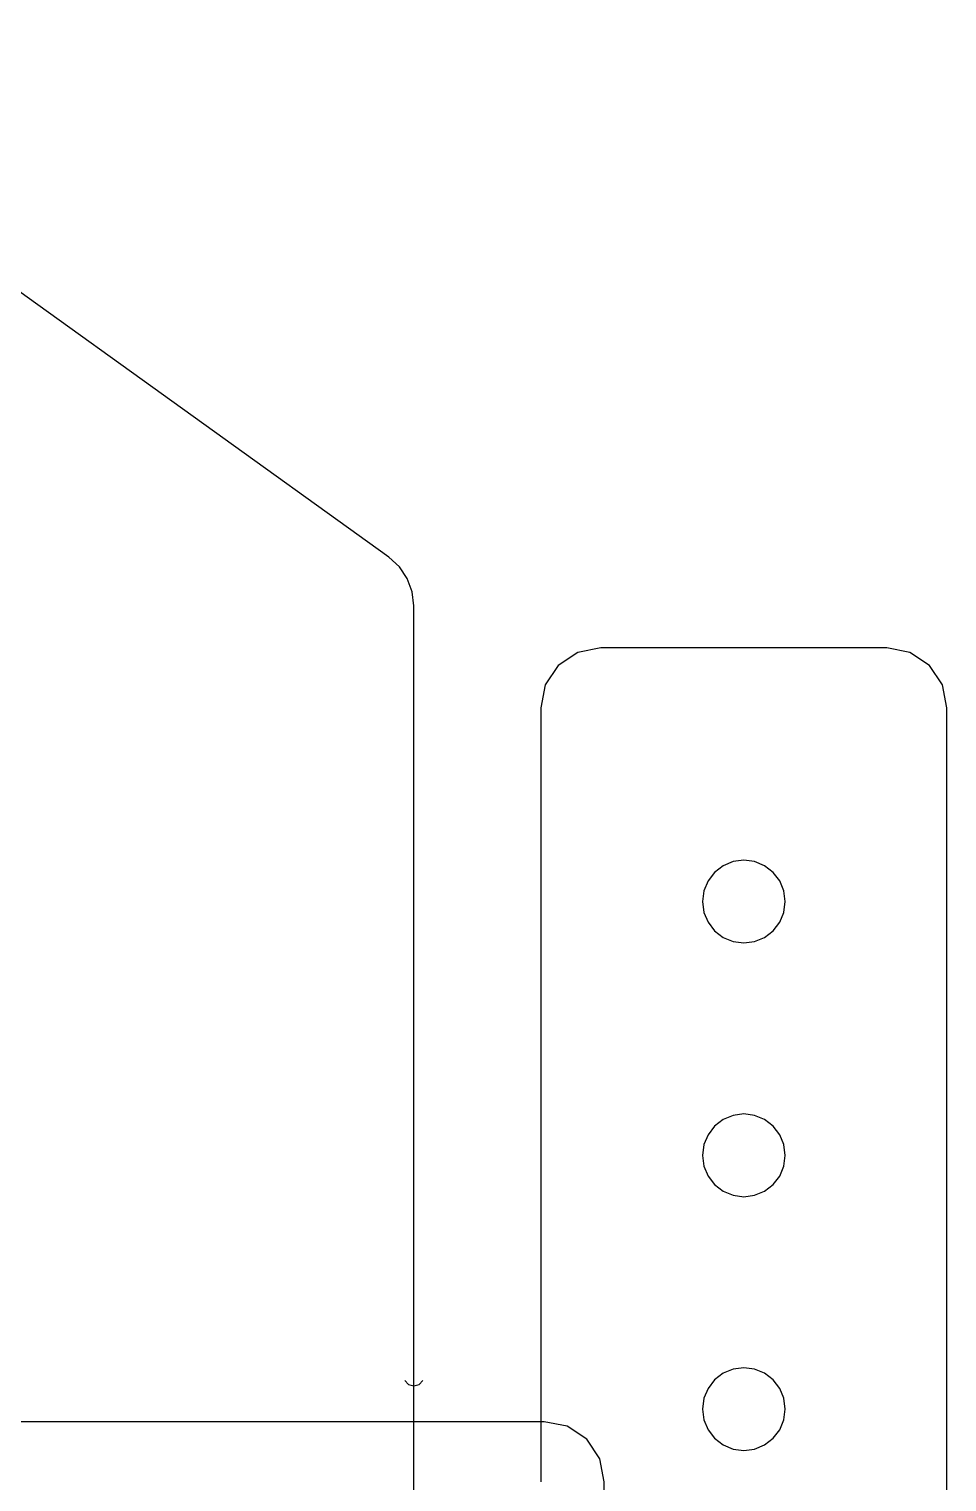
# Model space of a CAD drawing. Extents: x -257 to 298, y -311 to 343.
# Drawn here: x 6.6 to 55.5, y 72.3 to 149.8 of the extents above; entities that cross this region are included whole.
import ezdxf

# ---------------------------------------------------------------- set-up
doc = ezdxf.new("R2010")
doc.units = 0

msp = doc.modelspace()

# ---------------------------------------------------------------- linework, layer by layer
at = {"layer": 'Layer 1'}
for p, q in [((25.7608, 121.647), (-13.4788, 149.848)), ((25.7608, 121.647), (-13.4788, 149.848)), ((25.7608, 121.647), (-13.4788, 149.848)), ((25.7608, 121.647), (-13.4788, 149.848)), ((25.7608, 121.647), (-13.4788, 149.848)), ((25.7608, 121.647), (-13.4788, 149.848)), ((25.7608, 121.647), (-13.4788, 149.848)), ((25.7608, 121.647), (-13.4788, 149.848)), ((25.7608, 121.647), (-13.4788, 149.848)), ((25.7608, 121.647), (-13.4788, 149.848)), ((26.321933, 121.131744), (25.76082, 121.64653)), ((26.321933, 121.131744), (25.76082, 121.64653)), ((26.321933, 121.131744), (25.76082, 121.64653)), ((26.321933, 121.131744), (25.76082, 121.64653)), ((26.321933, 121.131744), (25.76082, 121.64653)), ((26.321933, 121.131744), (25.76082, 121.64653)), ((26.321933, 121.131744), (25.76082, 121.64653)), ((26.321933, 121.131744), (25.76082, 121.64653)), ((26.321933, 121.131744), (25.76082, 121.64653)), ((26.321933, 121.131744), (25.76082, 121.64653)), ((26.74076, 120.508125), (26.321933, 121.131744)), ((26.74076, 120.508125), (26.321933, 121.131744)), ((26.74076, 120.508125), (26.321933, 121.131744)), ((26.74076, 120.508125), (26.321933, 121.131744)), ((26.74076, 120.508125), (26.321933, 121.131744)), ((26.74076, 120.508125), (26.321933, 121.131744)), ((26.74076, 120.508125), (26.321933, 121.131744)), ((26.74076, 120.508125), (26.321933, 121.131744)), ((26.74076, 120.508125), (26.321933, 121.131744)), ((26.74076, 120.508125), (26.321933, 121.131744)), ((27.002737, 119.804076), (26.74076, 120.508125)), ((27.002737, 119.804076), (26.74076, 120.508125)), ((27.002737, 119.804076), (26.74076, 120.508125)), ((27.002737, 119.804076), (26.74076, 120.508125)), ((27.002737, 119.804076), (26.74076, 120.508125)), ((27.002737, 119.804076), (26.74076, 120.508125)), ((27.002737, 119.804076), (26.74076, 120.508125)), ((27.002737, 119.804076), (26.74076, 120.508125)), ((27.002737, 119.804076), (26.74076, 120.508125)), ((27.002737, 119.804076), (26.74076, 120.508125)), ((27.0933, 119.048), (27.002737, 119.804076)), ((27.0933, 119.048), (27.002737, 119.804076)), ((27.0933, 119.048), (27.002737, 119.804076)), ((27.0933, 119.048), (27.002737, 119.804076)), ((27.0933, 119.048), (27.002737, 119.804076)), ((27.0933, 119.048), (27.002737, 119.804076)), ((27.0933, 119.048), (27.002737, 119.804076)), ((27.0933, 119.048), (27.002737, 119.804076)), ((27.0933, 119.048), (27.002737, 119.804076)), ((27.0933, 119.048), (27.002737, 119.804076)), ((27.0933, -68.1111), (27.0933, 119.048)), ((27.0933, -68.1111), (27.0933, 119.048)), ((27.0933, -68.1111), (27.0933, 119.048)), ((27.0933, -68.1111), (27.0933, 119.048)), ((27.0933, -68.1111), (27.0933, 119.048)), ((27.0933, -68.1111), (27.0933, 119.048)), ((27.0933, -68.1111), (27.0933, 119.048)), ((27.0933, -68.1111), (27.0933, 119.048)), ((27.0933, -68.1111), (27.0933, 119.048)), ((27.0933, -68.1111), (27.0933, 119.048)), ((35.842013, 116.563415), (34.803858, 115.869742)), ((35.842013, 116.563415), (34.803858, 115.869742)), ((35.842013, 116.563415), (34.803858, 115.869742)), ((35.842013, 116.563415), (34.803858, 115.869742)), ((35.842013, 116.563415), (34.803858, 115.869742)), ((35.842013, 116.563415), (34.803858, 115.869742)), ((35.842013, 116.563415), (34.803858, 115.869742)), ((37.0666, 116.807), (35.842013, 116.563415)), ((37.0666, 116.807), (35.842013, 116.563415)), ((37.0666, 116.807), (35.842013, 116.563415)), ((37.0666, 116.807), (35.842013, 116.563415)), ((37.0666, 116.807), (35.842013, 116.563415)), ((37.0666, 116.807), (35.842013, 116.563415)), ((37.0666, 116.807), (35.842013, 116.563415)), ((52.3412, 116.806), (37.0668, 116.806)), ((52.3412, 116.806), (37.0668, 116.806)), ((52.3412, 116.806), (37.0668, 116.806)), ((52.3412, 116.806), (37.0668, 116.806)), ((52.3412, 116.806), (37.0668, 116.806)), ((52.3412, 116.806), (37.0668, 116.806)), ((52.3412, 116.806), (37.0668, 116.806)), ((53.565887, 116.563415), (52.3413, 116.807)), ((53.565887, 116.563415), (52.3413, 116.807)), ((53.565887, 116.563415), (52.3413, 116.807)), ((53.565887, 116.563415), (52.3413, 116.807)), ((53.565887, 116.563415), (52.3413, 116.807)), ((53.565887, 116.563415), (52.3413, 116.807)), ((53.565887, 116.563415), (52.3413, 116.807)), ((54.604042, 115.869742), (53.565887, 116.563415)), ((54.604042, 115.869742), (53.565887, 116.563415)), ((54.604042, 115.869742), (53.565887, 116.563415)), ((54.604042, 115.869742), (53.565887, 116.563415)), ((54.604042, 115.869742), (53.565887, 116.563415)), ((54.604042, 115.869742), (53.565887, 116.563415)), ((54.604042, 115.869742), (53.565887, 116.563415)), ((34.803858, 115.869742), (34.110185, 114.831587)), ((34.803858, 115.869742), (34.110185, 114.831587)), ((34.803858, 115.869742), (34.110185, 114.831587)), ((34.803858, 115.869742), (34.110185, 114.831587)), ((34.803858, 115.869742), (34.110185, 114.831587)), ((34.803858, 115.869742), (34.110185, 114.831587)), ((34.803858, 115.869742), (34.110185, 114.831587)), ((55.297715, 114.831587), (54.604042, 115.869742)), ((55.297715, 114.831587), (54.604042, 115.869742)), ((55.297715, 114.831587), (54.604042, 115.869742)), ((55.297715, 114.831587), (54.604042, 115.869742)), ((55.297715, 114.831587), (54.604042, 115.869742)), ((55.297715, 114.831587), (54.604042, 115.869742)), ((55.297715, 114.831587), (54.604042, 115.869742)), ((34.110185, 114.831587), (33.8666, 113.607)), ((34.110185, 114.831587), (33.8666, 113.607)), ((34.110185, 114.831587), (33.8666, 113.607)), ((34.110185, 114.831587), (33.8666, 113.607)), ((34.110185, 114.831587), (33.8666, 113.607)), ((34.110185, 114.831587), (33.8666, 113.607)), ((34.110185, 114.831587), (33.8666, 113.607)), ((55.5413, 113.607), (55.297715, 114.831587)), ((55.5413, 113.607), (55.297715, 114.831587)), ((55.5413, 113.607), (55.297715, 114.831587)), ((55.5413, 113.607), (55.297715, 114.831587)), ((55.5413, 113.607), (55.297715, 114.831587)), ((55.5413, 113.607), (55.297715, 114.831587)), ((55.5413, 113.607), (55.297715, 114.831587)), ((33.8666, 113.607), (33.8666, 72.2757)), ((33.8666, 113.607), (33.8666, 72.2757)), ((33.8666, 113.607), (33.8666, 72.2757)), ((33.8666, 113.607), (33.8666, 72.2757)), ((33.8666, 113.607), (33.8666, 72.2757)), ((33.8666, 113.607), (33.8666, 72.2757)), ((33.8666, 113.607), (33.8666, 72.2757)), ((55.5413, 38.7269), (55.5413, 113.607)), ((55.5413, 38.7269), (55.5413, 113.607)), ((55.5413, 38.7269), (55.5413, 113.607)), ((55.5413, 38.7269), (55.5413, 113.607)), ((55.5413, 38.7269), (55.5413, 113.607)), ((55.5413, 38.7269), (55.5413, 113.607)), ((55.5413, 38.7269), (55.5413, 113.607)), ((43.139293, 104.81794), (42.791816, 104.364)), ((43.139293, 104.81794), (42.791816, 104.364)), ((43.139293, 104.81794), (42.791816, 104.364)), ((43.139293, 104.81794), (42.791816, 104.364)), ((43.139293, 104.81794), (42.791816, 104.364)), ((43.139293, 104.81794), (42.791816, 104.364)), ((43.139293, 104.81794), (42.791816, 104.364)), ((43.6, 105.172184), (43.139293, 104.81794)), ((43.6, 105.172184), (43.139293, 104.81794)), ((43.6, 105.172184), (43.139293, 104.81794)), ((43.6, 105.172184), (43.139293, 104.81794)), ((43.6, 105.172184), (43.139293, 104.81794)), ((43.6, 105.172184), (43.139293, 104.81794)), ((43.6, 105.172184), (43.139293, 104.81794)), ((44.137138, 105.394046), (43.6, 105.172184)), ((44.137138, 105.394046), (43.6, 105.172184)), ((44.137138, 105.394046), (43.6, 105.172184)), ((44.137138, 105.394046), (43.6, 105.172184)), ((44.137138, 105.394046), (43.6, 105.172184)), ((44.137138, 105.394046), (43.6, 105.172184)), ((44.137138, 105.394046), (43.6, 105.172184)), ((44.704, 105.468), (44.137138, 105.394046)), ((44.704, 105.468), (44.137138, 105.394046)), ((44.704, 105.468), (44.137138, 105.394046)), ((44.704, 105.468), (44.137138, 105.394046)), ((44.704, 105.468), (44.137138, 105.394046)), ((44.704, 105.468), (44.137138, 105.394046)), ((44.704, 105.468), (44.137138, 105.394046)), ((45.270862, 105.394046), (44.704, 105.468)), ((45.270862, 105.394046), (44.704, 105.468)), ((45.270862, 105.394046), (44.704, 105.468)), ((45.270862, 105.394046), (44.704, 105.468)), ((45.270862, 105.394046), (44.704, 105.468)), ((45.270862, 105.394046), (44.704, 105.468)), ((45.270862, 105.394046), (44.704, 105.468)), ((45.808, 105.172184), (45.270862, 105.394046)), ((45.808, 105.172184), (45.270862, 105.394046)), ((45.808, 105.172184), (45.270862, 105.394046)), ((45.808, 105.172184), (45.270862, 105.394046)), ((45.808, 105.172184), (45.270862, 105.394046)), ((45.808, 105.172184), (45.270862, 105.394046)), ((45.808, 105.172184), (45.270862, 105.394046)), ((46.268707, 104.81794), (45.808, 105.172184)), ((46.268707, 104.81794), (45.808, 105.172184)), ((46.268707, 104.81794), (45.808, 105.172184)), ((46.268707, 104.81794), (45.808, 105.172184)), ((46.268707, 104.81794), (45.808, 105.172184)), ((46.268707, 104.81794), (45.808, 105.172184)), ((46.268707, 104.81794), (45.808, 105.172184)), ((46.616184, 104.364), (46.268707, 104.81794)), ((46.616184, 104.364), (46.268707, 104.81794)), ((46.616184, 104.364), (46.268707, 104.81794)), ((46.616184, 104.364), (46.268707, 104.81794)), ((46.616184, 104.364), (46.268707, 104.81794)), ((46.616184, 104.364), (46.268707, 104.81794)), ((46.616184, 104.364), (46.268707, 104.81794)), ((42.791816, 104.364), (42.572431, 103.836106)), ((42.791816, 104.364), (42.572431, 103.836106)), ((42.791816, 104.364), (42.572431, 103.836106)), ((42.791816, 104.364), (42.572431, 103.836106)), ((42.791816, 104.364), (42.572431, 103.836106)), ((42.791816, 104.364), (42.572431, 103.836106)), ((42.791816, 104.364), (42.572431, 103.836106)), ((46.835569, 103.836106), (46.616184, 104.364)), ((46.835569, 103.836106), (46.616184, 104.364)), ((46.835569, 103.836106), (46.616184, 104.364)), ((46.835569, 103.836106), (46.616184, 104.364)), ((46.835569, 103.836106), (46.616184, 104.364)), ((46.835569, 103.836106), (46.616184, 104.364)), ((46.835569, 103.836106), (46.616184, 104.364)), ((42.572431, 103.836106), (42.496, 103.26)), ((42.572431, 103.836106), (42.496, 103.26)), ((42.572431, 103.836106), (42.496, 103.26)), ((42.572431, 103.836106), (42.496, 103.26)), ((42.572431, 103.836106), (42.496, 103.26)), ((42.572431, 103.836106), (42.496, 103.26)), ((42.572431, 103.836106), (42.496, 103.26)), ((42.496, 103.26), (42.572431, 102.683894)), ((42.496, 103.26), (42.572431, 102.683894)), ((42.496, 103.26), (42.572431, 102.683894)), ((42.496, 103.26), (42.572431, 102.683894)), ((42.496, 103.26), (42.572431, 102.683894)), ((42.496, 103.26), (42.572431, 102.683894)), ((42.496, 103.26), (42.572431, 102.683894)), ((46.912, 103.26), (46.835569, 103.836106)), ((46.912, 103.26), (46.835569, 103.836106)), ((46.912, 103.26), (46.835569, 103.836106)), ((46.912, 103.26), (46.835569, 103.836106)), ((46.912, 103.26), (46.835569, 103.836106)), ((46.912, 103.26), (46.835569, 103.836106)), ((46.912, 103.26), (46.835569, 103.836106)), ((46.835569, 102.683894), (46.912, 103.26)), ((46.835569, 102.683894), (46.912, 103.26)), ((46.835569, 102.683894), (46.912, 103.26)), ((46.835569, 102.683894), (46.912, 103.26)), ((46.835569, 102.683894), (46.912, 103.26)), ((46.835569, 102.683894), (46.912, 103.26)), ((46.835569, 102.683894), (46.912, 103.26)), ((46.912, 103.26), (46.912, 103.26)), ((46.912, 103.26), (46.912, 103.26)), ((46.912, 103.26), (46.912, 103.26)), ((46.912, 103.26), (46.912, 103.26)), ((46.912, 103.26), (46.912, 103.26)), ((46.912, 103.26), (46.912, 103.26)), ((46.912, 103.26), (46.912, 103.26)), ((42.572431, 102.683894), (42.791816, 102.156)), ((42.572431, 102.683894), (42.791816, 102.156)), ((42.572431, 102.683894), (42.791816, 102.156)), ((42.572431, 102.683894), (42.791816, 102.156)), ((42.572431, 102.683894), (42.791816, 102.156)), ((42.572431, 102.683894), (42.791816, 102.156)), ((42.572431, 102.683894), (42.791816, 102.156)), ((46.616184, 102.156), (46.835569, 102.683894)), ((46.616184, 102.156), (46.835569, 102.683894)), ((46.616184, 102.156), (46.835569, 102.683894)), ((46.616184, 102.156), (46.835569, 102.683894)), ((46.616184, 102.156), (46.835569, 102.683894)), ((46.616184, 102.156), (46.835569, 102.683894)), ((46.616184, 102.156), (46.835569, 102.683894)), ((42.791816, 102.156), (43.139293, 101.70206)), ((42.791816, 102.156), (43.139293, 101.70206)), ((42.791816, 102.156), (43.139293, 101.70206)), ((42.791816, 102.156), (43.139293, 101.70206)), ((42.791816, 102.156), (43.139293, 101.70206)), ((42.791816, 102.156), (43.139293, 101.70206)), ((42.791816, 102.156), (43.139293, 101.70206)), ((43.139293, 101.70206), (43.6, 101.347816)), ((43.139293, 101.70206), (43.6, 101.347816)), ((43.139293, 101.70206), (43.6, 101.347816)), ((43.139293, 101.70206), (43.6, 101.347816)), ((43.139293, 101.70206), (43.6, 101.347816)), ((43.139293, 101.70206), (43.6, 101.347816)), ((43.139293, 101.70206), (43.6, 101.347816)), ((45.808, 101.347816), (46.268707, 101.70206)), ((45.808, 101.347816), (46.268707, 101.70206)), ((45.808, 101.347816), (46.268707, 101.70206)), ((45.808, 101.347816), (46.268707, 101.70206)), ((45.808, 101.347816), (46.268707, 101.70206)), ((45.808, 101.347816), (46.268707, 101.70206)), ((45.808, 101.347816), (46.268707, 101.70206)), ((46.268707, 101.70206), (46.616184, 102.156)), ((46.268707, 101.70206), (46.616184, 102.156)), ((46.268707, 101.70206), (46.616184, 102.156)), ((46.268707, 101.70206), (46.616184, 102.156)), ((46.268707, 101.70206), (46.616184, 102.156)), ((46.268707, 101.70206), (46.616184, 102.156)), ((46.268707, 101.70206), (46.616184, 102.156)), ((43.6, 101.347816), (44.137138, 101.125954)), ((43.6, 101.347816), (44.137138, 101.125954)), ((43.6, 101.347816), (44.137138, 101.125954)), ((43.6, 101.347816), (44.137138, 101.125954)), ((43.6, 101.347816), (44.137138, 101.125954)), ((43.6, 101.347816), (44.137138, 101.125954)), ((43.6, 101.347816), (44.137138, 101.125954)), ((44.137138, 101.125954), (44.704, 101.052)), ((44.137138, 101.125954), (44.704, 101.052)), ((44.137138, 101.125954), (44.704, 101.052)), ((44.137138, 101.125954), (44.704, 101.052)), ((44.137138, 101.125954), (44.704, 101.052)), ((44.137138, 101.125954), (44.704, 101.052)), ((44.137138, 101.125954), (44.704, 101.052)), ((44.704, 101.052), (45.270862, 101.125954)), ((44.704, 101.052), (45.270862, 101.125954)), ((44.704, 101.052), (45.270862, 101.125954)), ((44.704, 101.052), (45.270862, 101.125954)), ((44.704, 101.052), (45.270862, 101.125954)), ((44.704, 101.052), (45.270862, 101.125954)), ((44.704, 101.052), (45.270862, 101.125954)), ((45.270862, 101.125954), (45.808, 101.347816)), ((45.270862, 101.125954), (45.808, 101.347816)), ((45.270862, 101.125954), (45.808, 101.347816)), ((45.270862, 101.125954), (45.808, 101.347816)), ((45.270862, 101.125954), (45.808, 101.347816)), ((45.270862, 101.125954), (45.808, 101.347816)), ((45.270862, 101.125954), (45.808, 101.347816)), ((43.6, 91.625384), (43.139293, 91.27114)), ((43.6, 91.625384), (43.139293, 91.27114)), ((43.6, 91.625384), (43.139293, 91.27114)), ((43.6, 91.625384), (43.139293, 91.27114)), ((43.6, 91.625384), (43.139293, 91.27114)), ((43.6, 91.625384), (43.139293, 91.27114)), ((43.6, 91.625384), (43.139293, 91.27114)), ((44.137138, 91.847246), (43.6, 91.625384)), ((44.137138, 91.847246), (43.6, 91.625384)), ((44.137138, 91.847246), (43.6, 91.625384)), ((44.137138, 91.847246), (43.6, 91.625384)), ((44.137138, 91.847246), (43.6, 91.625384)), ((44.137138, 91.847246), (43.6, 91.625384)), ((44.137138, 91.847246), (43.6, 91.625384)), ((44.704, 91.9212), (44.137138, 91.847246)), ((44.704, 91.9212), (44.137138, 91.847246)), ((44.704, 91.9212), (44.137138, 91.847246)), ((44.704, 91.9212), (44.137138, 91.847246)), ((44.704, 91.9212), (44.137138, 91.847246)), ((44.704, 91.9212), (44.137138, 91.847246)), ((44.704, 91.9212), (44.137138, 91.847246)), ((45.270862, 91.847246), (44.704, 91.9212)), ((45.270862, 91.847246), (44.704, 91.9212)), ((45.270862, 91.847246), (44.704, 91.9212)), ((45.270862, 91.847246), (44.704, 91.9212)), ((45.270862, 91.847246), (44.704, 91.9212)), ((45.270862, 91.847246), (44.704, 91.9212)), ((45.270862, 91.847246), (44.704, 91.9212)), ((45.808, 91.625384), (45.270862, 91.847246)), ((45.808, 91.625384), (45.270862, 91.847246)), ((45.808, 91.625384), (45.270862, 91.847246)), ((45.808, 91.625384), (45.270862, 91.847246)), ((45.808, 91.625384), (45.270862, 91.847246)), ((45.808, 91.625384), (45.270862, 91.847246)), ((45.808, 91.625384), (45.270862, 91.847246)), ((46.268707, 91.27114), (45.808, 91.625384)), ((46.268707, 91.27114), (45.808, 91.625384)), ((46.268707, 91.27114), (45.808, 91.625384)), ((46.268707, 91.27114), (45.808, 91.625384)), ((46.268707, 91.27114), (45.808, 91.625384)), ((46.268707, 91.27114), (45.808, 91.625384)), ((46.268707, 91.27114), (45.808, 91.625384)), ((42.791816, 90.8172), (42.572431, 90.289306)), ((42.791816, 90.8172), (42.572431, 90.289306)), ((42.791816, 90.8172), (42.572431, 90.289306)), ((42.791816, 90.8172), (42.572431, 90.289306)), ((42.791816, 90.8172), (42.572431, 90.289306)), ((42.791816, 90.8172), (42.572431, 90.289306)), ((42.791816, 90.8172), (42.572431, 90.289306)), ((43.139293, 91.27114), (42.791816, 90.8172)), ((43.139293, 91.27114), (42.791816, 90.8172)), ((43.139293, 91.27114), (42.791816, 90.8172)), ((43.139293, 91.27114), (42.791816, 90.8172)), ((43.139293, 91.27114), (42.791816, 90.8172)), ((43.139293, 91.27114), (42.791816, 90.8172)), ((43.139293, 91.27114), (42.791816, 90.8172)), ((46.616184, 90.8172), (46.268707, 91.27114)), ((46.616184, 90.8172), (46.268707, 91.27114)), ((46.616184, 90.8172), (46.268707, 91.27114)), ((46.616184, 90.8172), (46.268707, 91.27114)), ((46.616184, 90.8172), (46.268707, 91.27114)), ((46.616184, 90.8172), (46.268707, 91.27114)), ((46.616184, 90.8172), (46.268707, 91.27114)), ((46.835569, 90.289306), (46.616184, 90.8172)), ((46.835569, 90.289306), (46.616184, 90.8172)), ((46.835569, 90.289306), (46.616184, 90.8172)), ((46.835569, 90.289306), (46.616184, 90.8172)), ((46.835569, 90.289306), (46.616184, 90.8172)), ((46.835569, 90.289306), (46.616184, 90.8172)), ((46.835569, 90.289306), (46.616184, 90.8172)), ((42.572431, 90.289306), (42.496, 89.7132)), ((42.572431, 90.289306), (42.496, 89.7132)), ((42.572431, 90.289306), (42.496, 89.7132)), ((42.572431, 90.289306), (42.496, 89.7132)), ((42.572431, 90.289306), (42.496, 89.7132)), ((42.572431, 90.289306), (42.496, 89.7132)), ((42.572431, 90.289306), (42.496, 89.7132)), ((46.912, 89.7132), (46.835569, 90.289306)), ((46.912, 89.7132), (46.835569, 90.289306)), ((46.912, 89.7132), (46.835569, 90.289306)), ((46.912, 89.7132), (46.835569, 90.289306)), ((46.912, 89.7132), (46.835569, 90.289306)), ((46.912, 89.7132), (46.835569, 90.289306)), ((46.912, 89.7132), (46.835569, 90.289306)), ((42.496, 89.7132), (42.572431, 89.137094)), ((42.496, 89.7132), (42.572431, 89.137094)), ((42.496, 89.7132), (42.572431, 89.137094)), ((42.496, 89.7132), (42.572431, 89.137094)), ((42.496, 89.7132), (42.572431, 89.137094)), ((42.496, 89.7132), (42.572431, 89.137094)), ((42.496, 89.7132), (42.572431, 89.137094)), ((46.835569, 89.137094), (46.912, 89.7132)), ((46.835569, 89.137094), (46.912, 89.7132)), ((46.835569, 89.137094), (46.912, 89.7132)), ((46.835569, 89.137094), (46.912, 89.7132)), ((46.835569, 89.137094), (46.912, 89.7132)), ((46.835569, 89.137094), (46.912, 89.7132)), ((46.835569, 89.137094), (46.912, 89.7132)), ((46.912, 89.7132), (46.912, 89.7132)), ((46.912, 89.7132), (46.912, 89.7132)), ((46.912, 89.7132), (46.912, 89.7132)), ((46.912, 89.7132), (46.912, 89.7132)), ((46.912, 89.7132), (46.912, 89.7132)), ((46.912, 89.7132), (46.912, 89.7132)), ((46.912, 89.7132), (46.912, 89.7132)), ((42.572431, 89.137094), (42.791816, 88.6092)), ((42.572431, 89.137094), (42.791816, 88.6092)), ((42.572431, 89.137094), (42.791816, 88.6092)), ((42.572431, 89.137094), (42.791816, 88.6092)), ((42.572431, 89.137094), (42.791816, 88.6092)), ((42.572431, 89.137094), (42.791816, 88.6092)), ((42.572431, 89.137094), (42.791816, 88.6092)), ((42.791816, 88.6092), (43.139293, 88.15526)), ((42.791816, 88.6092), (43.139293, 88.15526)), ((42.791816, 88.6092), (43.139293, 88.15526)), ((42.791816, 88.6092), (43.139293, 88.15526)), ((42.791816, 88.6092), (43.139293, 88.15526)), ((42.791816, 88.6092), (43.139293, 88.15526)), ((42.791816, 88.6092), (43.139293, 88.15526)), ((46.268707, 88.15526), (46.616184, 88.6092)), ((46.268707, 88.15526), (46.616184, 88.6092)), ((46.268707, 88.15526), (46.616184, 88.6092)), ((46.268707, 88.15526), (46.616184, 88.6092)), ((46.268707, 88.15526), (46.616184, 88.6092)), ((46.268707, 88.15526), (46.616184, 88.6092)), ((46.268707, 88.15526), (46.616184, 88.6092)), ((46.616184, 88.6092), (46.835569, 89.137094)), ((46.616184, 88.6092), (46.835569, 89.137094)), ((46.616184, 88.6092), (46.835569, 89.137094)), ((46.616184, 88.6092), (46.835569, 89.137094)), ((46.616184, 88.6092), (46.835569, 89.137094)), ((46.616184, 88.6092), (46.835569, 89.137094)), ((46.616184, 88.6092), (46.835569, 89.137094)), ((43.139293, 88.15526), (43.6, 87.801016)), ((43.139293, 88.15526), (43.6, 87.801016)), ((43.139293, 88.15526), (43.6, 87.801016)), ((43.139293, 88.15526), (43.6, 87.801016)), ((43.139293, 88.15526), (43.6, 87.801016)), ((43.139293, 88.15526), (43.6, 87.801016)), ((43.139293, 88.15526), (43.6, 87.801016)), ((43.6, 87.801016), (44.137138, 87.579154)), ((43.6, 87.801016), (44.137138, 87.579154)), ((43.6, 87.801016), (44.137138, 87.579154)), ((43.6, 87.801016), (44.137138, 87.579154)), ((43.6, 87.801016), (44.137138, 87.579154)), ((43.6, 87.801016), (44.137138, 87.579154)), ((43.6, 87.801016), (44.137138, 87.579154)), ((45.270862, 87.579154), (45.808, 87.801016)), ((45.270862, 87.579154), (45.808, 87.801016)), ((45.270862, 87.579154), (45.808, 87.801016)), ((45.270862, 87.579154), (45.808, 87.801016)), ((45.270862, 87.579154), (45.808, 87.801016)), ((45.270862, 87.579154), (45.808, 87.801016)), ((45.270862, 87.579154), (45.808, 87.801016)), ((45.808, 87.801016), (46.268707, 88.15526)), ((45.808, 87.801016), (46.268707, 88.15526)), ((45.808, 87.801016), (46.268707, 88.15526)), ((45.808, 87.801016), (46.268707, 88.15526)), ((45.808, 87.801016), (46.268707, 88.15526)), ((45.808, 87.801016), (46.268707, 88.15526)), ((45.808, 87.801016), (46.268707, 88.15526)), ((44.137138, 87.579154), (44.704, 87.5052)), ((44.137138, 87.579154), (44.704, 87.5052)), ((44.137138, 87.579154), (44.704, 87.5052)), ((44.137138, 87.579154), (44.704, 87.5052)), ((44.137138, 87.579154), (44.704, 87.5052)), ((44.137138, 87.579154), (44.704, 87.5052)), ((44.137138, 87.579154), (44.704, 87.5052)), ((44.704, 87.5052), (45.270862, 87.579154)), ((44.704, 87.5052), (45.270862, 87.579154)), ((44.704, 87.5052), (45.270862, 87.579154)), ((44.704, 87.5052), (45.270862, 87.579154)), ((44.704, 87.5052), (45.270862, 87.579154)), ((44.704, 87.5052), (45.270862, 87.579154)), ((44.704, 87.5052), (45.270862, 87.579154)), ((44.704, 78.3745), (44.137138, 78.300546)), ((44.704, 78.3745), (44.137138, 78.300546)), ((44.704, 78.3745), (44.137138, 78.300546)), ((44.704, 78.3745), (44.137138, 78.300546)), ((44.704, 78.3745), (44.137138, 78.300546)), ((44.704, 78.3745), (44.137138, 78.300546)), ((44.704, 78.3745), (44.137138, 78.300546)), ((45.270862, 78.300546), (44.704, 78.3745)), ((45.270862, 78.300546), (44.704, 78.3745)), ((45.270862, 78.300546), (44.704, 78.3745)), ((45.270862, 78.300546), (44.704, 78.3745)), ((45.270862, 78.300546), (44.704, 78.3745)), ((45.270862, 78.300546), (44.704, 78.3745)), ((45.270862, 78.300546), (44.704, 78.3745)), ((26.6163, 77.6966), (26.812938, 77.481434)), ((27.373717, 77.481434), (27.570355, 77.6966)), ((43.139293, 77.72444), (42.791816, 77.2705)), ((43.139293, 77.72444), (42.791816, 77.2705)), ((43.139293, 77.72444), (42.791816, 77.2705)), ((43.139293, 77.72444), (42.791816, 77.2705)), ((43.139293, 77.72444), (42.791816, 77.2705)), ((43.139293, 77.72444), (42.791816, 77.2705)), ((43.139293, 77.72444), (42.791816, 77.2705)), ((43.6, 78.078684), (43.139293, 77.72444)), ((43.6, 78.078684), (43.139293, 77.72444)), ((43.6, 78.078684), (43.139293, 77.72444)), ((43.6, 78.078684), (43.139293, 77.72444)), ((43.6, 78.078684), (43.139293, 77.72444)), ((43.6, 78.078684), (43.139293, 77.72444)), ((43.6, 78.078684), (43.139293, 77.72444)), ((44.137138, 78.300546), (43.6, 78.078684)), ((44.137138, 78.300546), (43.6, 78.078684)), ((44.137138, 78.300546), (43.6, 78.078684)), ((44.137138, 78.300546), (43.6, 78.078684)), ((44.137138, 78.300546), (43.6, 78.078684)), ((44.137138, 78.300546), (43.6, 78.078684)), ((44.137138, 78.300546), (43.6, 78.078684)), ((45.808, 78.078684), (45.270862, 78.300546)), ((45.808, 78.078684), (45.270862, 78.300546)), ((45.808, 78.078684), (45.270862, 78.300546)), ((45.808, 78.078684), (45.270862, 78.300546)), ((45.808, 78.078684), (45.270862, 78.300546)), ((45.808, 78.078684), (45.270862, 78.300546)), ((45.808, 78.078684), (45.270862, 78.300546)), ((46.268707, 77.72444), (45.808, 78.078684)), ((46.268707, 77.72444), (45.808, 78.078684)), ((46.268707, 77.72444), (45.808, 78.078684)), ((46.268707, 77.72444), (45.808, 78.078684)), ((46.268707, 77.72444), (45.808, 78.078684)), ((46.268707, 77.72444), (45.808, 78.078684)), ((46.268707, 77.72444), (45.808, 78.078684)), ((46.616184, 77.2705), (46.268707, 77.72444)), ((46.616184, 77.2705), (46.268707, 77.72444)), ((46.616184, 77.2705), (46.268707, 77.72444)), ((46.616184, 77.2705), (46.268707, 77.72444)), ((46.616184, 77.2705), (46.268707, 77.72444)), ((46.616184, 77.2705), (46.268707, 77.72444)), ((46.616184, 77.2705), (46.268707, 77.72444)), ((26.812938, 77.481434), (27.093328, 77.401781)), ((27.093328, 77.401781), (27.373717, 77.481434)), ((42.791816, 77.2705), (42.572431, 76.742606)), ((42.791816, 77.2705), (42.572431, 76.742606)), ((42.791816, 77.2705), (42.572431, 76.742606)), ((42.791816, 77.2705), (42.572431, 76.742606)), ((42.791816, 77.2705), (42.572431, 76.742606)), ((42.791816, 77.2705), (42.572431, 76.742606)), ((42.791816, 77.2705), (42.572431, 76.742606)), ((46.835569, 76.742606), (46.616184, 77.2705)), ((46.835569, 76.742606), (46.616184, 77.2705)), ((46.835569, 76.742606), (46.616184, 77.2705)), ((46.835569, 76.742606), (46.616184, 77.2705)), ((46.835569, 76.742606), (46.616184, 77.2705)), ((46.835569, 76.742606), (46.616184, 77.2705)), ((46.835569, 76.742606), (46.616184, 77.2705)), ((42.572431, 76.742606), (42.496, 76.1665)), ((42.572431, 76.742606), (42.496, 76.1665)), ((42.572431, 76.742606), (42.496, 76.1665)), ((42.572431, 76.742606), (42.496, 76.1665)), ((42.572431, 76.742606), (42.496, 76.1665)), ((42.572431, 76.742606), (42.496, 76.1665)), ((42.572431, 76.742606), (42.496, 76.1665)), ((42.496, 76.1665), (42.572431, 75.590394)), ((42.496, 76.1665), (42.572431, 75.590394)), ((42.496, 76.1665), (42.572431, 75.590394)), ((42.496, 76.1665), (42.572431, 75.590394)), ((42.496, 76.1665), (42.572431, 75.590394)), ((42.496, 76.1665), (42.572431, 75.590394)), ((42.496, 76.1665), (42.572431, 75.590394)), ((46.912, 76.1665), (46.835569, 76.742606)), ((46.912, 76.1665), (46.835569, 76.742606)), ((46.912, 76.1665), (46.835569, 76.742606)), ((46.912, 76.1665), (46.835569, 76.742606)), ((46.912, 76.1665), (46.835569, 76.742606)), ((46.912, 76.1665), (46.835569, 76.742606)), ((46.912, 76.1665), (46.835569, 76.742606)), ((46.835569, 75.590394), (46.912, 76.1665)), ((46.835569, 75.590394), (46.912, 76.1665)), ((46.835569, 75.590394), (46.912, 76.1665)), ((46.835569, 75.590394), (46.912, 76.1665)), ((46.835569, 75.590394), (46.912, 76.1665)), ((46.835569, 75.590394), (46.912, 76.1665)), ((46.835569, 75.590394), (46.912, 76.1665)), ((46.912, 76.1665), (46.912, 76.1665)), ((46.912, 76.1665), (46.912, 76.1665)), ((46.912, 76.1665), (46.912, 76.1665)), ((46.912, 76.1665), (46.912, 76.1665)), ((46.912, 76.1665), (46.912, 76.1665)), ((46.912, 76.1665), (46.912, 76.1665)), ((46.912, 76.1665), (46.912, 76.1665)), ((34.0532, 75.4891), (-34.0532, 75.4891)), ((34.0532, 75.4891), (-34.0532, 75.4891)), ((34.0532, 75.4891), (-34.0532, 75.4891)), ((35.277887, 75.245615), (34.0533, 75.4892)), ((35.277887, 75.245615), (34.0533, 75.4892)), ((35.277887, 75.245615), (34.0533, 75.4892)), ((36.316042, 74.551942), (35.277887, 75.245615)), ((36.316042, 74.551942), (35.277887, 75.245615)), ((36.316042, 74.551942), (35.277887, 75.245615)), ((42.572431, 75.590394), (42.791816, 75.0625)), ((42.572431, 75.590394), (42.791816, 75.0625)), ((42.572431, 75.590394), (42.791816, 75.0625)), ((42.572431, 75.590394), (42.791816, 75.0625)), ((42.572431, 75.590394), (42.791816, 75.0625)), ((42.572431, 75.590394), (42.791816, 75.0625)), ((42.572431, 75.590394), (42.791816, 75.0625)), ((46.616184, 75.0625), (46.835569, 75.590394)), ((46.616184, 75.0625), (46.835569, 75.590394)), ((46.616184, 75.0625), (46.835569, 75.590394)), ((46.616184, 75.0625), (46.835569, 75.590394)), ((46.616184, 75.0625), (46.835569, 75.590394)), ((46.616184, 75.0625), (46.835569, 75.590394)), ((46.616184, 75.0625), (46.835569, 75.590394)), ((37.009715, 73.513787), (36.316042, 74.551942)), ((37.009715, 73.513787), (36.316042, 74.551942)), ((37.009715, 73.513787), (36.316042, 74.551942)), ((42.791816, 75.0625), (43.139293, 74.60856)), ((42.791816, 75.0625), (43.139293, 74.60856)), ((42.791816, 75.0625), (43.139293, 74.60856)), ((42.791816, 75.0625), (43.139293, 74.60856)), ((42.791816, 75.0625), (43.139293, 74.60856)), ((42.791816, 75.0625), (43.139293, 74.60856)), ((42.791816, 75.0625), (43.139293, 74.60856)), ((43.139293, 74.60856), (43.6, 74.254316)), ((43.139293, 74.60856), (43.6, 74.254316)), ((43.139293, 74.60856), (43.6, 74.254316)), ((43.139293, 74.60856), (43.6, 74.254316)), ((43.139293, 74.60856), (43.6, 74.254316)), ((43.139293, 74.60856), (43.6, 74.254316)), ((43.139293, 74.60856), (43.6, 74.254316)), ((45.808, 74.254316), (46.268707, 74.60856)), ((45.808, 74.254316), (46.268707, 74.60856)), ((45.808, 74.254316), (46.268707, 74.60856)), ((45.808, 74.254316), (46.268707, 74.60856)), ((45.808, 74.254316), (46.268707, 74.60856)), ((45.808, 74.254316), (46.268707, 74.60856)), ((45.808, 74.254316), (46.268707, 74.60856)), ((46.268707, 74.60856), (46.616184, 75.0625)), ((46.268707, 74.60856), (46.616184, 75.0625)), ((46.268707, 74.60856), (46.616184, 75.0625)), ((46.268707, 74.60856), (46.616184, 75.0625)), ((46.268707, 74.60856), (46.616184, 75.0625)), ((46.268707, 74.60856), (46.616184, 75.0625)), ((46.268707, 74.60856), (46.616184, 75.0625)), ((43.6, 74.254316), (44.137138, 74.032454)), ((43.6, 74.254316), (44.137138, 74.032454)), ((43.6, 74.254316), (44.137138, 74.032454)), ((43.6, 74.254316), (44.137138, 74.032454)), ((43.6, 74.254316), (44.137138, 74.032454)), ((43.6, 74.254316), (44.137138, 74.032454)), ((43.6, 74.254316), (44.137138, 74.032454)), ((44.137138, 74.032454), (44.704, 73.9585)), ((44.137138, 74.032454), (44.704, 73.9585)), ((44.137138, 74.032454), (44.704, 73.9585)), ((44.137138, 74.032454), (44.704, 73.9585)), ((44.137138, 74.032454), (44.704, 73.9585)), ((44.137138, 74.032454), (44.704, 73.9585)), ((44.137138, 74.032454), (44.704, 73.9585)), ((44.704, 73.9585), (45.270862, 74.032454)), ((44.704, 73.9585), (45.270862, 74.032454)), ((44.704, 73.9585), (45.270862, 74.032454)), ((44.704, 73.9585), (45.270862, 74.032454)), ((44.704, 73.9585), (45.270862, 74.032454)), ((44.704, 73.9585), (45.270862, 74.032454)), ((44.704, 73.9585), (45.270862, 74.032454)), ((45.270862, 74.032454), (45.808, 74.254316)), ((45.270862, 74.032454), (45.808, 74.254316)), ((45.270862, 74.032454), (45.808, 74.254316)), ((45.270862, 74.032454), (45.808, 74.254316)), ((45.270862, 74.032454), (45.808, 74.254316)), ((45.270862, 74.032454), (45.808, 74.254316)), ((45.270862, 74.032454), (45.808, 74.254316)), ((37.2533, 72.2892), (37.009715, 73.513787)), ((37.2533, 72.2892), (37.009715, 73.513787)), ((37.2533, 72.2892), (37.009715, 73.513787)), ((37.2533, -22.9104), (37.2533, 72.2893)), ((37.2533, -22.9104), (37.2533, 72.2893)), ((37.2533, -22.9104), (37.2533, 72.2893))]:
    msp.add_line(p, q, dxfattribs=at)

doc.saveas('drawing.dxf')
